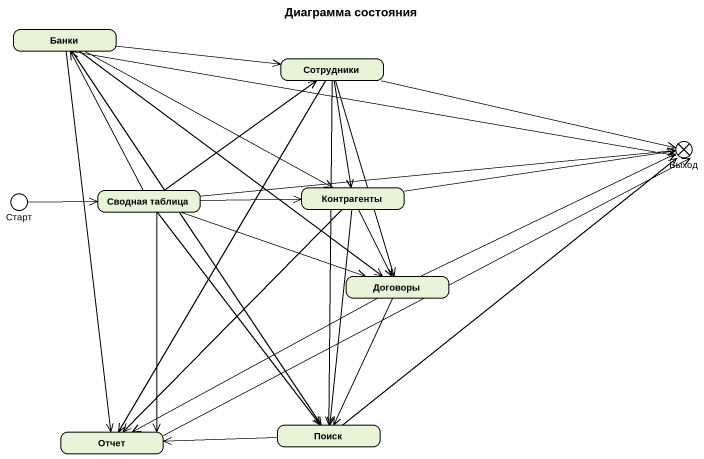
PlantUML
@startuml
title Диаграмма состояния
hide empty description
state Банки
state Сотрудники
state Выход <<choice>>
state Старт <<choice>>
state "Сводная таблица" as Сводная_таблица
state Контрагенты
state Договоры
state Отчет
state Поиск
Банки -right-> Сотрудники
Банки -right-> Выход
Банки -right-> Контрагенты
Банки --> Договоры
Банки --> Отчет
Банки --> Поиск
Сотрудники -right-> Выход
Сотрудники --> Контрагенты
Сотрудники --> Договоры
Сотрудники --> Отчет
Сотрудники --> Поиск
Старт -right-> Сводная_таблица
Сводная_таблица -up-> Банки
Сводная_таблица -up-> Сотрудники
Сводная_таблица -right-> Выход
Сводная_таблица -right-> Контрагенты
Сводная_таблица -right-> Договоры
Сводная_таблица --> Отчет
Сводная_таблица --> Поиск
Контрагенты -right-> Выход
Контрагенты --> Договоры
Контрагенты --> Отчет
Контрагенты --> Поиск
Договоры -right-> Выход
Договоры -left-> Отчет
Договоры --> Поиск
Отчет -right-> Выход
Поиск -up-> Выход
Поиск -left-> Отчет
@enduml
